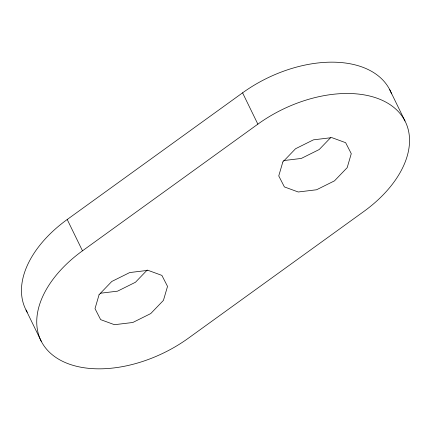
<?xml version="1.0" encoding="UTF-8"?>
<svg xmlns="http://www.w3.org/2000/svg" width="431" height="431" viewBox="0 0 431 431"><rect width="100%" height="100%" fill="white"/><g stroke="black" fill="none" stroke-linecap="round" stroke-linejoin="round"><path stroke-width="0.65" d="M147.257 269.989L135.458 282.257L117.539 291.162L100.509 293.225M330.55 137.742L319.209 149.535L301.285 158.446L283.603 160.585M27.272 312.27A105.169 64.892 -26 0 1 67.209 219.498L242.583 92.832A105.169 64.892 -26 0 1 391.574 93.877M82.488 250.82L257.862 124.15A105.169 64.892 -26 0 1 394.128 107.658A105.169 64.892 -26 0 1 363.791 211.502L188.417 338.168A105.169 64.892 -26 0 1 52.151 354.659A105.169 64.892 -26 0 1 82.488 250.82L67.209 219.498M389.721 89.691L405 121.014M242.583 92.832L257.862 124.15M26 309.986L41.279 341.309M99.087 294.675L95.009 308.644L100.638 319.64L114.479 324.705L132.813 322.485L150.737 313.574L163.441 300.364L167.524 286.389L161.889 275.398L148.048 270.334L129.715 272.554L111.791 281.465L99.087 294.675M282.838 161.959L278.755 175.929L284.39 186.919L298.225 191.989L316.564 189.769L334.483 180.858L347.187 167.648L351.27 153.673L345.635 142.683L331.8 137.618L313.461 139.838L295.542 148.743L282.838 161.959"/></g></svg>
